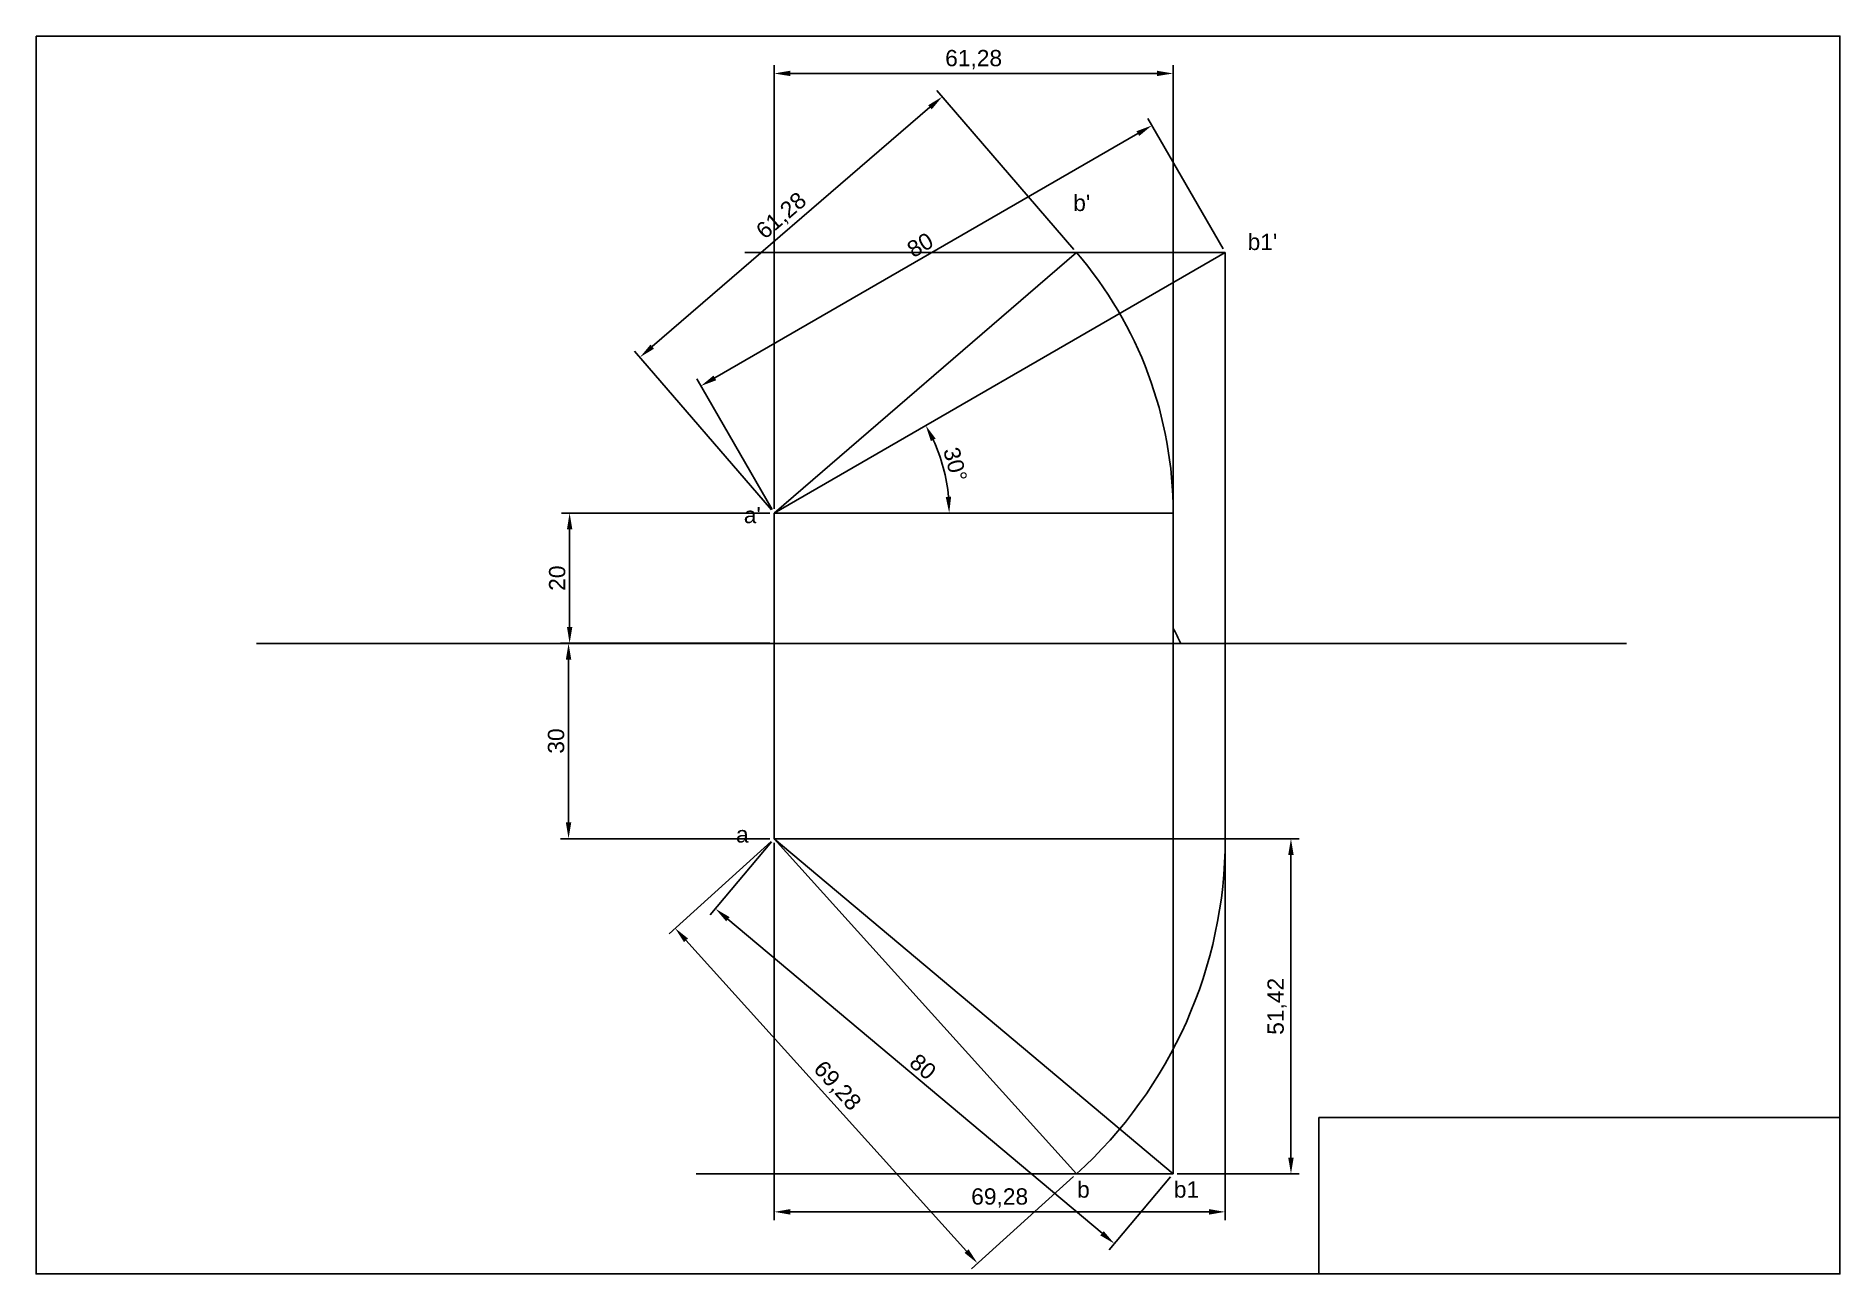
# Model space of a CAD drawing. Header units: millimetres. Extents: x 1341 to 1618, y 2258 to 2448.
import ezdxf

# ---------------------------------------------------------------- set-up
doc = ezdxf.new("R2010")
doc.units = ezdxf.units.MM
doc.styles.get("Standard").update_dxf_attribs({"font": 'arial.ttf'})
doc.dimstyles.new('ISO-25', dxfattribs={"dimtxt": 2.5, "dimasz": 2.5, "dimexe": 1.25, "dimexo": 0.625, "dimtad": 1, "dimtxsty": 'Standard', "dimcen": 2.5, "dimadec": 0, "dimazin": 0, "dimtfac": 1, "dimtmove": 0, "dimatfit": 3, "dimfxl": 1, "dimarcsym": 0})

# ---------------------------------------------------------------- blocks, each defined once
blk = doc.blocks.new('*D2')
at = {"color": 0, "lineweight": -2, "transparency": 16777216}
for p, q in [((1499.87, 2415.64), (1478.86, 2440.02)), ((1435.14, 2400.71), (1477.78, 2437.45)), ((1453.44, 2375.64), (1432.43, 2400.02))]:
    blk.add_line(p, q, dxfattribs=at)
at = {"color": 0, "transparency": 16777216}
for points in [[(1477.51, 2437.76), (1478.05, 2437.13), (1479.68, 2439.08)], [(1434.87, 2401.02), (1435.41, 2400.39), (1433.25, 2399.08)]]:
    blk.add_solid(points, dxfattribs=at)
at = {"layer": 'Defpoints', "color": 0, "transparency": 16777216}
for p in [(1479.68, 2439.08), (1500.28, 2415.17), (1453.85, 2375.17)]:
    blk.add_point(p, dxfattribs=at)
at = {"color": 0, "transparency": 16777216, "insert": (1455.07, 2420.69), "char_height": 2.5, "attachment_point": 5, "rotation": 40.7458}
blk.add_mtext('61,28', dxfattribs=at)
blk = doc.blocks.new('*D4')
at = {"color": 0, "lineweight": -2, "transparency": 16777216}
for p, q in [((1453.22, 2375.17), (1421.2, 2375.17)), ((1422.45, 2372.67), (1422.45, 2357.67)), ((1453.22, 2355.17), (1421.2, 2355.17))]:
    blk.add_line(p, q, dxfattribs=at)
at = {"color": 0, "transparency": 16777216}
for points in [[(1422.04, 2372.67), (1422.87, 2372.67), (1422.45, 2375.17)], [(1422.04, 2357.67), (1422.87, 2357.67), (1422.45, 2355.17)]]:
    blk.add_solid(points, dxfattribs=at)
at = {"layer": 'Defpoints', "color": 0, "transparency": 16777216}
for p in [(1453.85, 2375.17), (1422.45, 2355.17), (1453.85, 2355.17)]:
    blk.add_point(p, dxfattribs=at)
at = {"color": 0, "transparency": 16777216, "insert": (1420.55, 2365.17), "char_height": 2.5, "attachment_point": 5, "rotation": 90}
blk.add_mtext('20', dxfattribs=at)
blk = doc.blocks.new('*D5')
at = {"color": 0, "lineweight": -2, "transparency": 16777216}
for p, q in [((1453.22, 2355.17), (1421.04, 2355.17)), ((1422.29, 2352.67), (1422.29, 2327.67)), ((1453.22, 2325.17), (1421.04, 2325.17))]:
    blk.add_line(p, q, dxfattribs=at)
at = {"color": 0, "transparency": 16777216}
for points in [[(1421.87, 2352.67), (1422.7, 2352.67), (1422.29, 2355.17)], [(1421.87, 2327.67), (1422.7, 2327.67), (1422.29, 2325.17)]]:
    blk.add_solid(points, dxfattribs=at)
at = {"layer": 'Defpoints', "color": 0, "transparency": 16777216}
for p in [(1453.85, 2355.17), (1422.29, 2325.17), (1453.85, 2325.17)]:
    blk.add_point(p, dxfattribs=at)
at = {"color": 0, "transparency": 16777216, "insert": (1420.38, 2340.17), "char_height": 2.5, "attachment_point": 5, "rotation": 90}
blk.add_mtext('30', dxfattribs=at)
blk = doc.blocks.new('*D6')
at = {"color": 0, "lineweight": -2, "transparency": 16777216}
for p, q in [((1499.87, 2415.64), (1478.86, 2440.02)), ((1435.14, 2400.71), (1477.78, 2437.45)), ((1453.44, 2375.64), (1432.43, 2400.02))]:
    blk.add_line(p, q, dxfattribs=at)
at = {"color": 0, "transparency": 16777216}
for points in [[(1477.51, 2437.76), (1478.05, 2437.13), (1479.68, 2439.08)], [(1434.87, 2401.02), (1435.41, 2400.39), (1433.25, 2399.08)]]:
    blk.add_solid(points, dxfattribs=at)
at = {"layer": 'Defpoints', "color": 0, "transparency": 16777216}
for p in [(1479.68, 2439.08), (1500.28, 2415.17), (1453.85, 2375.17)]:
    blk.add_point(p, dxfattribs=at)
at = {"color": 0, "transparency": 16777216, "insert": (1455.07, 2420.69), "char_height": 2.5, "attachment_point": 5, "rotation": 40.7458}
blk.add_mtext('61,28', dxfattribs=at)
blk = doc.blocks.new('*D7')
at = {"color": 0, "lineweight": -2, "transparency": 16777216}
for p, q in [((1522.82, 2415.71), (1511.25, 2435.75)), ((1444.76, 2395.91), (1509.71, 2433.41)), ((1453.54, 2375.71), (1441.97, 2395.75))]:
    blk.add_line(p, q, dxfattribs=at)
at = {"color": 0, "transparency": 16777216}
for points in [[(1509.5, 2433.77), (1509.92, 2433.05), (1511.87, 2434.66)], [(1444.55, 2396.27), (1444.96, 2395.55), (1442.59, 2394.66)]]:
    blk.add_solid(points, dxfattribs=at)
at = {"layer": 'Defpoints', "color": 0, "transparency": 16777216}
for p in [(1511.87, 2434.66), (1523.13, 2415.17), (1453.85, 2375.17)]:
    blk.add_point(p, dxfattribs=at)
at = {"color": 0, "transparency": 16777216, "insert": (1476.28, 2416.31), "char_height": 2.5, "attachment_point": 5, "rotation": 30}
blk.add_mtext('80', dxfattribs=at)
blk = doc.blocks.new('*D8')
at = {"color": 0, "lineweight": -2, "transparency": 16777216}
for p, q in [((1453.85, 2375.79), (1453.85, 2443.89)), ((1515.13, 2375.79), (1515.13, 2443.89)), ((1456.35, 2442.64), (1512.63, 2442.64))]:
    blk.add_line(p, q, dxfattribs=at)
at = {"color": 0, "transparency": 16777216}
for points in [[(1456.35, 2443.06), (1456.35, 2442.23), (1453.85, 2442.64)], [(1512.63, 2443.06), (1512.63, 2442.23), (1515.13, 2442.64)]]:
    blk.add_solid(points, dxfattribs=at)
at = {"layer": 'Defpoints', "color": 0, "transparency": 16777216}
for p in [(1515.13, 2442.64), (1453.85, 2375.17), (1515.13, 2375.17)]:
    blk.add_point(p, dxfattribs=at)
at = {"color": 0, "transparency": 16777216, "insert": (1484.49, 2444.77), "char_height": 2.5, "attachment_point": 5}
blk.add_mtext('61,28', dxfattribs=at)
blk = doc.blocks.new('*D9')
at = {"color": 0, "lineweight": -2, "transparency": 16777216}
for p, q in [((1453.85, 2324.54), (1453.85, 2266.65)), ((1523.13, 2324.54), (1523.13, 2266.65)), ((1456.35, 2267.9), (1520.63, 2267.9))]:
    blk.add_line(p, q, dxfattribs=at)
at = {"color": 0, "transparency": 16777216}
for points in [[(1456.35, 2268.32), (1456.35, 2267.48), (1453.85, 2267.9)], [(1520.63, 2268.32), (1520.63, 2267.48), (1523.13, 2267.9)]]:
    blk.add_solid(points, dxfattribs=at)
at = {"layer": 'Defpoints', "color": 0, "transparency": 16777216}
for p in [(1453.85, 2325.17), (1523.13, 2325.17), (1523.13, 2267.9)]:
    blk.add_point(p, dxfattribs=at)
at = {"color": 0, "transparency": 16777216, "insert": (1488.49, 2270.03), "char_height": 2.5, "attachment_point": 5}
blk.add_mtext('69,28', dxfattribs=at)
blk = doc.blocks.new('*D10')
at = {"color": 0, "lineweight": -2, "transparency": 16777216}
for p, q in [((1454.47, 2325.17), (1534.47, 2325.17)), ((1533.22, 2322.67), (1533.22, 2276.24)), ((1515.76, 2273.74), (1534.47, 2273.74))]:
    blk.add_line(p, q, dxfattribs=at)
at = {"color": 0, "transparency": 16777216}
for points in [[(1532.8, 2322.67), (1533.64, 2322.67), (1533.22, 2325.17)], [(1532.8, 2276.24), (1533.64, 2276.24), (1533.22, 2273.74)]]:
    blk.add_solid(points, dxfattribs=at)
at = {"layer": 'Defpoints', "color": 0, "transparency": 16777216}
for p in [(1453.85, 2325.17), (1515.13, 2273.74), (1533.22, 2273.74)]:
    blk.add_point(p, dxfattribs=at)
at = {"color": 0, "transparency": 16777216, "insert": (1531.09, 2299.45), "char_height": 2.5, "attachment_point": 5, "rotation": 90}
blk.add_mtext('51,42', dxfattribs=at)
blk = doc.blocks.new('*D11')
at = {"color": 0, "lineweight": -2, "transparency": 16777216}
for p, q in [((1453.45, 2324.69), (1444.03, 2313.47)), ((1446.75, 2312.82), (1504.21, 2264.61)), ((1514.73, 2273.26), (1505.32, 2262.05))]:
    blk.add_line(p, q, dxfattribs=at)
at = {"color": 0, "transparency": 16777216}
for points in [[(1447.02, 2313.14), (1446.49, 2312.5), (1444.84, 2314.43)], [(1504.47, 2264.93), (1503.94, 2264.29), (1506.12, 2263.01)]]:
    blk.add_solid(points, dxfattribs=at)
at = {"layer": 'Defpoints', "color": 0, "transparency": 16777216}
for p in [(1453.85, 2325.17), (1515.13, 2273.74), (1506.12, 2263.01)]:
    blk.add_point(p, dxfattribs=at)
at = {"color": 0, "transparency": 16777216, "insert": (1476.7, 2290.17), "char_height": 2.5, "attachment_point": 5, "rotation": 320}
blk.add_mtext('80', dxfattribs=at)
blk = doc.blocks.new('*D12')
at = {"color": 0, "lineweight": -2, "transparency": 16777216}
for p, q in [((1453.38, 2324.75), (1437.72, 2310.6)), ((1440.32, 2309.59), (1483.4, 2261.88)), ((1499.81, 2273.32), (1484.15, 2259.18))]:
    blk.add_line(p, q, dxfattribs=at)
at = {"color": 0, "transparency": 16777216}
for points in [[(1440.63, 2309.87), (1440.01, 2309.31), (1438.65, 2311.44)], [(1483.71, 2262.15), (1483.09, 2261.6), (1485.08, 2260.02)]]:
    blk.add_solid(points, dxfattribs=at)
at = {"layer": 'Defpoints', "color": 0, "transparency": 16777216}
for p in [(1453.85, 2325.17), (1500.28, 2273.74), (1485.08, 2260.02)]:
    blk.add_point(p, dxfattribs=at)
at = {"color": 0, "transparency": 16777216, "insert": (1463.44, 2287.16), "char_height": 2.5, "attachment_point": 5, "rotation": 312.0785}
blk.add_mtext('69,28', dxfattribs=at)
blk = doc.blocks.new('*D13')
at = {"color": 0, "lineweight": -2, "transparency": 16777216}
blk.add_arc((1453.85, 2375.17), 26.9, 5.3273, 24.6727, dxfattribs=at)
at = {"color": 0, "transparency": 16777216}
for points in [[(1477.92, 2386.2), (1478.66, 2386.59), (1477.14, 2388.61)], [(1481.04, 2377.68), (1480.21, 2377.64), (1480.74, 2375.17)]]:
    blk.add_solid(points, dxfattribs=at)
at = {"layer": 'Defpoints', "color": 0, "transparency": 16777216}
for p in [(1523.13, 2415.17), (1480.34, 2379.84), (1453.85, 2375.17), (1453.85, 2375.17), (1515.13, 2375.17)]:
    blk.add_point(p, dxfattribs=at)
at = {"color": 0, "transparency": 16777216, "insert": (1481.67, 2382.62), "char_height": 2.5, "attachment_point": 5, "rotation": 285}
blk.add_mtext('30°', dxfattribs=at)

msp = doc.modelspace()

# ---------------------------------------------------------------- linework, layer by layer
at = {"color": 32, "true_color": 0xcd6928}
for p, q in [((1523.13, 2415.166), (1449.368, 2415.166)), ((1515.131, 2273.743), (1441.903, 2273.743))]:
    msp.add_line(p, q, dxfattribs=at)
for p, q in [((1453.848, 2375.166), (1523.13, 2415.166)), ((1523.13, 2415.166), (1523.13, 2325.166)), ((1453.848, 2355.166), (1453.848, 2375.166)), ((1453.848, 2375.166), (1490.511, 2375.166)), ((1453.848, 2375.166), (1515.131, 2375.166)), ((1515.131, 2273.743), (1515.131, 2375.166)), ((1374.383, 2355.166), (1584.74, 2355.166)), ((1374.383, 2355.166), (1453.848, 2355.166)), ((1453.848, 2355.166), (1453.848, 2325.166)), ((1453.848, 2325.166), (1515.131, 2273.743)), ((1453.848, 2325.166), (1508.096, 2325.166)), ((1508.096, 2325.166), (1523.13, 2325.166))]:
    msp.add_line(p, q)
at = {"color": 7}
for p, q in [((1453.848, 2375.166), (1500.277, 2415.166)), ((1453.848, 2325.166), (1500.277, 2273.743))]:
    msp.add_line(p, q, dxfattribs=at)
for points in [[(1340.52, 2448.376), (1617.52, 2448.376), (1617.52, 2258.376), (1340.52, 2258.376)], [(1617.52, 2258.376), (1537.52, 2258.376), (1537.52, 2282.376), (1617.52, 2282.376)]]:
    msp.add_lwpolyline(points, close=True)
at = {"color": 32, "true_color": 0xcd6928}
for centre, radius, start, end in [((1453.848, 2375.166), 61.284, 0, 40.74576), ((1453.848, 2325.166), 69.282, 312.07851, 0)]:
    msp.add_arc(centre, radius, start, end, dxfattribs=at)
at = {"color": 7}
msp.add_arc((1453.848, 2325.166), 69.282, 25.65891, 27.80357, dxfattribs=at)

# ---------------------------------------------------------------- texts
at = {"color": 7, "char_height": 2.5, "attachment_point": 1}
for s, width, insert in [("b'", 7.65071, (1499.791, 2424.021)), ("b1'", 8.4823, (1526.569, 2418.036)), ("a'", 12.27635, (1449.202, 2376.115)), ('a', 9.62812, (1447.999, 2327.09)), ('b', 4.76386, (1500.375, 2272.579)), ('b1', 5.04887, (1515.236, 2272.579))]:
    msp.add_mtext_dynamic_manual_height_columns(s, width=width, gutter_width=12.5, heights=[0], dxfattribs=dict(at, insert=insert))

# ---------------------------------------------------------------- dimensions: what is measured, and where the dimension line sits
at = {"color": 2, "true_color": 0xf1eb1f}
for base, p1, p2, picture, middle in [((1515.131, 2442.643), (1453.848, 2375.166), (1515.131, 2375.166), '*D8', (1484.489, 2444.77)), ((1523.13, 2267.9), (1453.848, 2325.166), (1523.13, 2325.166), '*D9', (1488.489, 2270.027))]:
    dim = msp.add_linear_dim(base=base, p1=p1, p2=p2, dimstyle='ISO-25', dxfattribs=at)
    dim.commit()
    dim.dimension.update_dxf_attribs({"geometry": picture, "text_midpoint": middle})
at = {"color": 7}
dim = msp.add_aligned_dim(p1=(1453.848, 2375.166), p2=(1500.277, 2415.166), distance=31.561, dimstyle='ISO-25', dxfattribs=at)
dim.commit()
dim.dimension.update_dxf_attribs({"geometry": '*D2', "text_midpoint": (1455.074, 2420.689)})
at = {"color": 2, "true_color": 0xf1eb1f}
for p1, p2, distance, picture, middle in [((1453.848, 2375.166), (1500.277, 2415.166), 31.561, '*D6', (1455.074, 2420.689)), ((1453.848, 2375.166), (1523.13, 2415.166), 22.513, '*D7', (1476.281, 2416.31)), ((1453.848, 2325.166), (1500.277, 2273.743), -20.479, '*D12', (1463.441, 2287.157)), ((1453.848, 2325.166), (1515.131, 2273.743), -14.016, '*D11', (1476.702, 2290.174))]:
    dim = msp.add_aligned_dim(p1=p1, p2=p2, distance=distance, dimstyle='ISO-25', dxfattribs=at)
    dim.commit()
    dim.dimension.update_dxf_attribs({"geometry": picture, "text_midpoint": middle})
at = {"color": 7}
dim = msp.add_angular_dim_2l(base=(1480.336, 2379.837), line1=((1453.848, 2375.166), (1515.131, 2375.166)), line2=((1453.848, 2375.166), (1523.13, 2415.166)), dimstyle='ISO-25', dxfattribs=at)
dim.commit()
dim.dimension.update_dxf_attribs({"geometry": '*D13', "text_midpoint": (1481.666, 2382.62)})
at = {"color": 2, "true_color": 0xf1eb1f}
for base, p1, p2, picture, middle in [((1422.452, 2355.166), (1453.848, 2375.166), (1453.848, 2355.166), '*D4', (1420.551, 2365.166)), ((1422.286, 2325.166), (1453.848, 2355.166), (1453.848, 2325.166), '*D5', (1420.384, 2340.166)), ((1533.221, 2273.743), (1453.848, 2325.166), (1515.131, 2273.743), '*D10', (1531.094, 2299.455))]:
    dim = msp.add_linear_dim(base=base, p1=p1, p2=p2, angle=90, dimstyle='ISO-25', dxfattribs=at)
    dim.commit()
    dim.dimension.update_dxf_attribs({"geometry": picture, "text_midpoint": middle})

doc.saveas('drawing.dxf')
